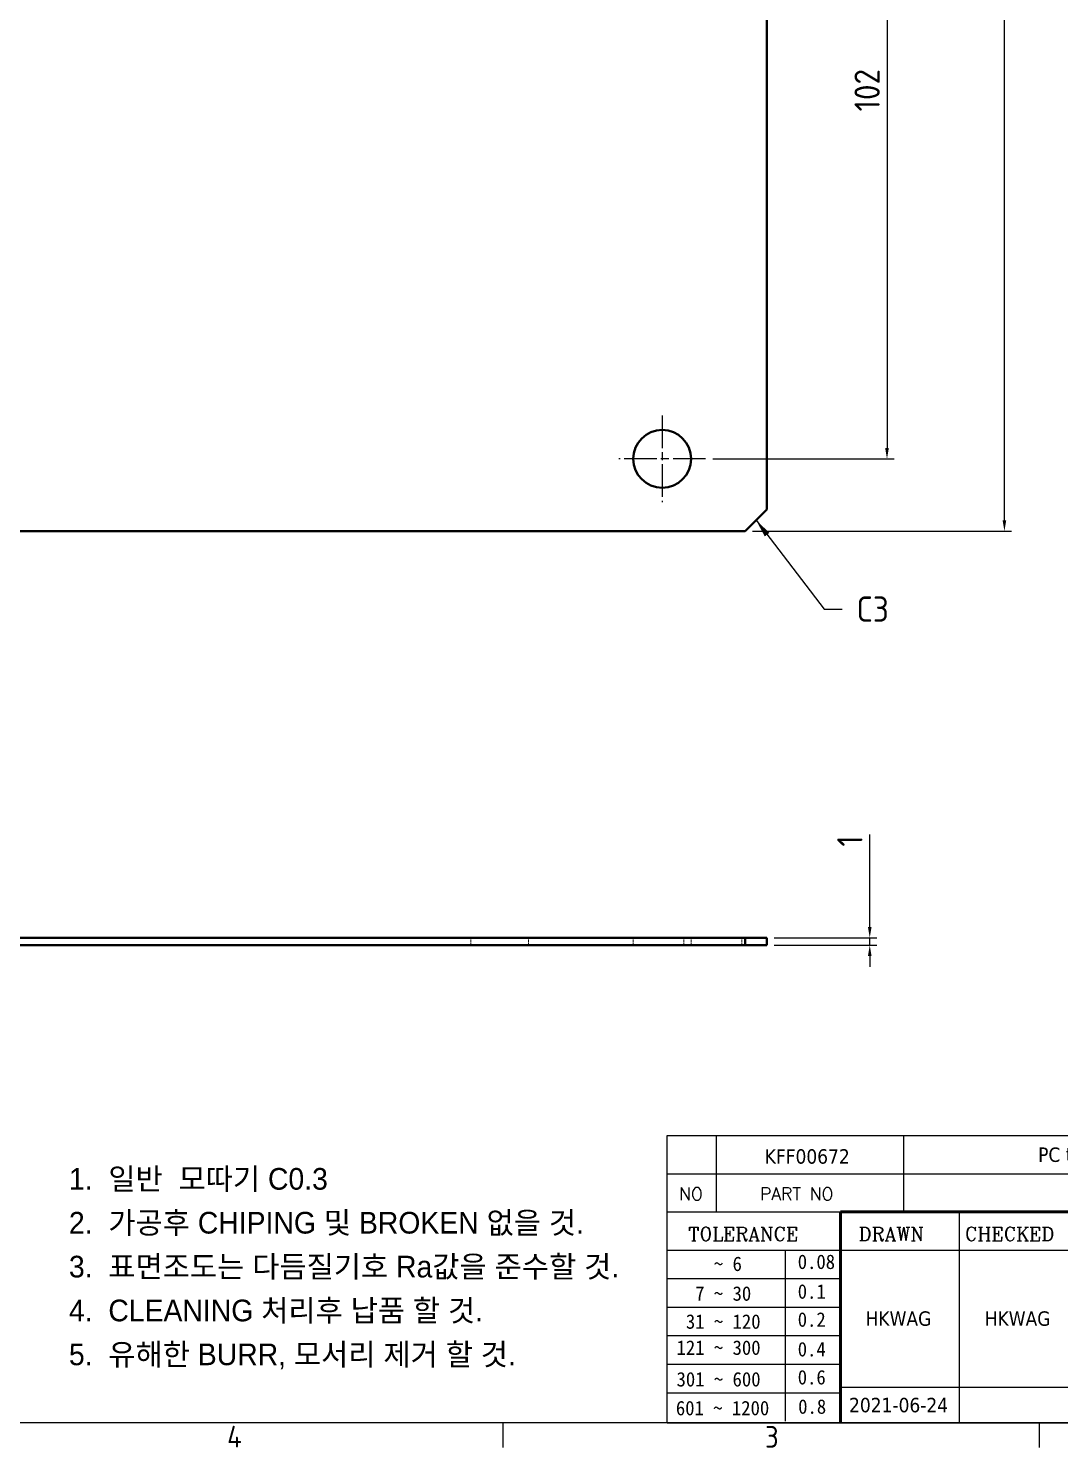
# Model space of a CAD drawing. Header units: millimetres. Extents: x 0 to 594, y 0 to 420.
# Drawn here: x 305.6 to 448.3, y 6.6 to 203 of the extents above; entities that cross this region are included whole.
import ezdxf
from ezdxf.enums import TextEntityAlignment as Align

# ---------------------------------------------------------------- set-up
doc = ezdxf.new("R2010")
doc.units = ezdxf.units.MM
doc.linetypes.add('CHAIN', pattern=[0.35429999999999995, 0.2362, -0.0295, 0.0591, -0.0295])
doc.linetypes.add('DASHED', pattern=[0.2067, 0.1654, -0.0413])
doc.layers.get('0').update_dxf_attribs({"color": 3, "lineweight": 25})
for name, color, linetype, lineweight in [('가려진 것(ISO)', 2, 'DASHED', 18), ('가시적인 것(ISO)', 3, 'Continuous', 40), ('경계(ISO)', 7, 'Continuous', 25), ('기호(ISO)', 5, 'Continuous', 25), ('제목(ISO)', 5, 'Continuous', 50), ('중심 표식(ISO)', 1, 'Continuous', 25), ('치수(ISO)', 2, 'Continuous', 25)]:
    doc.layers.add(name, color=color, linetype=linetype, lineweight=lineweight)
doc.styles.add('HAN_291', font='')
doc.styles.add('ISO Proportional', font='arial.ttf')
doc.styles.add('RC_284', font='ROMANC.shx')
doc.styles.add('RC_287', font='ROMANC.shx')
doc.styles.add('문자 텍스트_M2B', font='isocp.shx')
doc.styles.add('치수 텍스트_PSTEK_POSCO', font='isocp.shx')
doc.styles.add('텍스트 스타일198', font='tahoma.ttf')
doc.styles.get('HAN_291').set_extended_font_data('GulimChe')
doc.dimstyles.new('치수_PSTEK_POSCO', dxfattribs={"dimtxt": 3.5, "dimasz": 1.5, "dimexe": 1, "dimexo": 1, "dimgap": 1, "dimtad": 1, "dimrnd": 1e-08, "dimdsep": 46, "dimtxsty": '치수 텍스트_PSTEK_POSCO', "dimcen": 0.09, "dimdle": 10, "dimclrd": 7, "dimclre": 7, "dimclrt": 2, "dimadec": 1, "dimazin": 2, "dimtfac": 1, "dimtmove": 0, "dimatfit": 3, "dimfxl": 0, "dimtolj": 1, "dimlwd": -1, "dimlwe": -1, "dimarcsym": 0})
doc.dimstyles.new('치수_PSTEK_POSCO$7', dxfattribs={"dimtxt": 3.5, "dimasz": 2.5, "dimexe": 1, "dimexo": 1, "dimgap": 1, "dimtad": 1, "dimrnd": 1e-08, "dimdsep": 46, "dimtxsty": '치수 텍스트_PSTEK_POSCO', "dimcen": 0.09, "dimdle": 10, "dimclrd": 7, "dimclre": 7, "dimclrt": 2, "dimadec": 1, "dimazin": 2, "dimtfac": 1, "dimtmove": 0, "dimatfit": 3, "dimfxl": 0, "dimtolj": 1, "dimlwd": -1, "dimlwe": -1, "dimarcsym": 0})

# ---------------------------------------------------------------- blocks, each defined once
blk = doc.blocks.new('경계 Default Border')
at = {"layer": '경계(ISO)'}
for p, q in [((371.25, 10), (371.25, 6.599999666213989)), ((445.4999923706055, 10), (445.4999923706055, 6.599999666213989))]:
    blk.add_line(p, q, dxfattribs=at)
at = {"layer": '경계(ISO)', "flags": 128}
blk.add_lwpolyline([(10, 10), (10, 410), (584.0000152587891, 410), (584.0000152587891, 10), (10, 10)], dxfattribs=at)
at = {"layer": '경계(ISO)', "color": 2, "char_height": 3.00000011920929, "attachment_point": 7, "style": '문자 텍스트_M2B'}
for s, insert in [('4', (333.0984701308117, 6.59999988079071)), ('3', (407.5435395229536, 6.57139439638704))]:
    blk.add_mtext(s, dxfattribs=dict(at, insert=insert))
blk = doc.blocks.new('제목 블록 PSTEK')
at = {"color": 180}
for p, q in [((182.475792979055, 11.79100474011392), (182.4757929790549, 51.56524660363496)), ((182.4757929790549, 51.56524660363496), (372.4757929537551, 51.56524660363496)), ((189.2651435055721, 51.56524660363496), (189.2651435055722, 41.00524660363494)), ((215.2152739891528, 41.00524660363494), (215.2152739891528, 51.56524660363496)), ((182.475792979055, 46.2852466036349), (372.4757929537551, 46.28524660363492)), ((182.475792979055, 41.00524660363493), (206.451475290024, 41.00524660363493)), ((222.9401812389276, 11.79100474011392), (222.9401812389276, 41.00524660363494)), ((182.475792979055, 35.72524660363497), (206.451475290024, 35.72524660363497)), ((198.8621818849491, 12.02524660363491), (198.8621818849491, 35.72524660363497)), ((206.451475290024, 35.72524660363497), (372.4757929537551, 35.72524660363497)), ((182.475792979055, 31.77524660363492), (206.451475290024, 31.77524660363492)), ((182.475792979055, 27.82524660363487), (206.451475290024, 27.82524660363487)), ((182.475792979055, 23.87524660363505), (206.451475290024, 23.87524660363505)), ((182.475792979055, 19.92524660363478), (206.451475290024, 19.92524660363478)), ((182.475792979055, 15.97524660363496), (206.451475290024, 15.97524660363496)), ((206.451475290024, 16.74100474011396), (255.9175931367359, 16.74100474011396)), ((182.475792979055, 11.79100474011392), (372.4757929537551, 11.79100474011389))]:
    blk.add_line(p, q, dxfattribs=at)
at = {"color": 7, "lineweight": 50}
for p, q in [((206.4514752900237, 11.79100474011392), (206.4514752900237, 41.00524660363494)), ((206.451475290024, 41.00524660363494), (372.4757929537551, 41.00524660363496))]:
    blk.add_line(p, q, dxfattribs=at)
at = {"layer": '제목(ISO)', "lineweight": 18}
blk.add_line((182.475792979055, 35.72500474011393), (182.475792979055, 11.79100474011392), dxfattribs=at)
at = {"color": 2}
for s, height, style, p in [('NO', 1.742399930953979, 'RC_284', (184.135398793432, 42.62317362549192)), ('PART NO', 1.742399930953979, 'RC_284', (195.3359407378685, 42.62317362549192)), (' TOLERANCE', 1.899999976158142, 'RC_287', (184.0872874387979, 37.00893196870329)), ('DRAWN', 1.899999976158142, 'RC_287', (208.9766620976279, 37.00893196870329)), ('CHECKED', 1.899999976158142, 'RC_287', (223.6856844514997, 37.00893196870329)), ('    ~ 6', 2.000000029802322, 'HAN_291', (183.7721304966814, 32.8176515608431)), ('0.08', 2.000000029802322, 'HAN_291', (200.5467345600617, 33.09873600004101)), ('  7 ~ 30', 2.000000029802322, 'HAN_291', (183.7721304966814, 28.70538114822415)), ('0.1', 2.000000029802322, 'HAN_291', (200.5467345600617, 28.98646558742206)), (' 31 ~ 120', 2.000000029802322, 'HAN_291', (183.7721304966814, 24.82628181916237)), ('0.2', 2.000000029802322, 'HAN_291', (200.5467345600617, 25.10736625836028)), ('121 ~ 300', 2.000000029802322, 'HAN_291', (183.7721304966814, 21.21401206133254)), ('0.4', 2.000000029802322, 'HAN_291', (200.5467345600617, 20.99509650053045)), ('301 ~ 600', 2.000000029802322, 'HAN_291', (183.7721304966814, 16.83491273227077)), ('0.6', 2.000000029802322, 'HAN_291', (200.5467345600617, 17.11599717146868)), ('601 ~ 1200', 2.000000029802322, 'HAN_291', (183.6802025156883, 12.84759660881125)), ('0.8', 2.000000029802322, 'HAN_291', (200.6097246063884, 13.05732192299702))]:
    blk.add_text(s, height=height, dxfattribs=dict(at, style=style)).set_placement(p)
at = {"layer": '제목(ISO)', "color": 7, "style": '텍스트 스타일198'}
for tag, p in [('부품_번호_001', (195.9797614969204, 47.68004260673702)), ('설명_001', (233.823429548993, 47.92245856837096)), ('재질_001', (293.8191592078832, 47.92524659519488)), ("3._Q'TY_001", (312.7051684940307, 47.92188863680521)), ('질량\\P3;_001', (350.3046145979153, 48.1643332325385)), ('1._MODEL_NAME_001', (326.2265096999781, 37.52172745615292)), ('제목_001', (333.5584662743366, 32.12134217035067)), ('부품_번호_001', (334.6390017501523, 26.8052465951949)), ('설계자_001', (209.9396160013646, 25.23446884679021)), ('점검자_001', (226.4283219502686, 25.23446884679021)), ('프로젝트_001', (281.7143245048521, 16.70626985185461)), ('시트_크기_001', (260.7896290458918, 14.81730632141838)), ('작성_날짜_001', (207.6508315629738, 13.26600473167383)), ('프로젝트_002', (271.3899446543797, 13.2823906132031))]:
    blk.add_attdef(tag, p, '', height=2.000000029802322, dxfattribs=at)
for tag, p in [('4._COLOR', (327.6805273250926, 48.92524660363493)), ('엔지니어링_승인자', (247.673240162284, 26.23312567187446)), ('점검_날짜', (231.1845342133799, 14.26600474011394)), ('엔지니어링_승인_날짜', (247.6732401622839, 14.26600474011394))]:
    blk.add_attdef(tag, text='', height=2.000000029802322, dxfattribs=at).set_placement(p, align=Align.MIDDLE_CENTER)
blk = doc.blocks.new('*D21')
at = {"layer": 'Defpoints', "color": 0, "transparency": 16777216}
for p in [(407.8146745733027, 77.14071290916615), (422.038117749549, 77.14071290916614), (407.8146745733027, 76.14071290916615)]:
    blk.add_point(p, dxfattribs=at)
at = {"layer": '치수(ISO)', "color": 7, "transparency": 16777216}
for p, q in [((422.038117749549, 78.64071290916614), (422.038117749549, 91.46764683871339)), ((408.8146745733027, 77.14071290916615), (423.038117749549, 77.14071290916614)), ((422.038117749549, 76.14071290916614), (422.038117749549, 77.14071290916614)), ((408.8146745733027, 76.14071290916615), (423.038117749549, 76.14071290916614)), ((422.038117749549, 74.64071290916614), (422.038117749549, 73.14071290916614))]:
    blk.add_line(p, q, dxfattribs=at)
for points in [[(421.788117749549, 78.64071290916614), (422.288117749549, 78.64071290916614), (422.038117749549, 77.14071290916614)], [(421.788117749549, 74.64071290916614), (422.288117749549, 74.64071290916614), (422.038117749549, 76.14071290916614)]]:
    blk.add_solid(points, dxfattribs=at)
at = {"layer": '치수(ISO)', "color": 2, "transparency": 16777216, "insert": (419.288117749549, 89.76764683871346), "char_height": 3.5, "attachment_point": 4, "rotation": 90, "style": '치수 텍스트_PSTEK_POSCO'}
blk.add_mtext('\\A1;1', dxfattribs=at)
blk = doc.blocks.new('*D22')
at = {"layer": 'Defpoints', "color": 0, "transparency": 16777216}
for p in [(404.3146745733375, 245.4548703410998), (399.3146745733376, 143.4548703410998), (424.4278358672629, 143.4548703410998)]:
    blk.add_point(p, dxfattribs=at)
at = {"layer": '치수(ISO)', "color": 7, "transparency": 16777216}
for p, q in [((405.3146745733375, 245.4548703410998), (425.4278358672629, 245.4548703410998)), ((424.4278358672629, 243.9548703410998), (424.4278358672629, 144.9548703410998)), ((400.3146745733376, 143.4548703410998), (425.4278358672629, 143.4548703410998))]:
    blk.add_line(p, q, dxfattribs=at)
for points in [[(424.1778358672629, 243.9548703410998), (424.6778358672629, 243.9548703410998), (424.4278358672629, 245.4548703410998)], [(424.1778358672629, 144.9548703410998), (424.6778358672629, 144.9548703410998), (424.4278358672629, 143.4548703410998)]]:
    blk.add_solid(points, dxfattribs=at)
at = {"layer": '치수(ISO)', "color": 2, "transparency": 16777216, "insert": (421.6774913790738, 191.5497669946431), "char_height": 3.5, "attachment_point": 4, "rotation": 90, "style": '치수 텍스트_PSTEK_POSCO'}
blk.add_mtext('\\A1;102', dxfattribs=at)
blk = doc.blocks.new('*D23')
at = {"layer": 'Defpoints', "color": 0, "transparency": 16777216}
for p in [(404.8146745733522, 353.4548703410999), (440.6782203567193, 353.4548703410999), (404.8146745733522, 133.4548703410998)]:
    blk.add_point(p, dxfattribs=at)
at = {"layer": '치수(ISO)', "color": 7, "transparency": 16777216}
for p, q in [((405.8146745733522, 353.4548703410999), (441.6782203567193, 353.4548703410999)), ((440.6782203567193, 134.9548703410998), (440.6782203567193, 351.9548703410999)), ((405.8146745733522, 133.4548703410998), (441.6782203567193, 133.4548703410998))]:
    blk.add_line(p, q, dxfattribs=at)
for points in [[(440.4282203567193, 351.9548703410999), (440.9282203567193, 351.9548703410999), (440.6782203567193, 353.4548703410999)], [(440.4282203567193, 134.9548703410998), (440.9282203567193, 134.9548703410998), (440.6782203567193, 133.4548703410998)]]:
    blk.add_solid(points, dxfattribs=at)
at = {"layer": '치수(ISO)', "color": 2, "transparency": 16777216, "insert": (437.9278758685302, 227.259053411966), "char_height": 3.5, "attachment_point": 4, "rotation": 90, "style": '치수 텍스트_PSTEK_POSCO'}
blk.add_mtext('\\A1;220', dxfattribs=at)
blk = doc.blocks.new('주석-STS 판금')
at = {"layer": '기호(ISO)', "color": 2, "insert": (-40.77821254730225, 13.83284647017717), "char_height": 3.00000011920929, "width": 104.0080766617257, "attachment_point": 1, "line_spacing_factor": 1.2146075963974, "style": 'ISO Proportional'}
blk.add_mtext('\\f굴림|b0|i0;\\H3.0000;1.  일반  모따기 C0.3\\P2.  가공후 CHIPING 및 BROKEN 없을 것.\\P3.  표면조도는 다듬질기호 Ra값을 준수할 것.\\P4.  CLEANING 처리후 납품 할 것.\\P5.  유해한 BURR, 모서리 제거 할 것.', dxfattribs=at)

msp = doc.modelspace()

# ---------------------------------------------------------------- linework, layer by layer
at = {"layer": '가려진 것(ISO)', "ltscale": 1.904596567153931}
for p, q in [((366.8146745732879, 76.14071290916615), (366.8146745732879, 77.14071290916618)), ((374.8146745732879, 76.14071290916615), (374.8146745732879, 77.14071290916618)), ((389.3146745732879, 76.14071290916615), (389.3146745732879, 77.14071290916618)), ((396.314674573288, 76.14071290916615), (396.314674573288, 77.14071290916618)), ((397.3146745732879, 76.14071290916615), (397.3146745732879, 77.14071290916618)), ((404.3146745732879, 76.14071290916615), (404.3146745732879, 77.14071290916618))]:
    msp.add_line(p, q, dxfattribs=at)
at = {"layer": '가시적인 것(ISO)'}
for p, q in [((407.8146745733522, 350.4548703410998), (407.8146745733523, 136.4548703410998)), ((407.8146745733523, 136.4548703410998), (404.8146745733522, 133.4548703410998)), ((404.8146745733522, 133.4548703410998), (56.81467457335238, 133.4548703410997)), ((404.8146745733027, 77.14071290916615), (56.81467457330271, 77.14071290916615)), ((404.8146745733027, 77.14071290916615), (404.8146745733027, 76.14071290916615)), ((407.8146745733027, 77.14071290916615), (404.8146745733027, 77.14071290916615)), ((407.8146745733027, 76.14071290916615), (407.8146745733027, 77.14071290916615)), ((56.81467457330275, 76.14071290916615), (404.8146745733027, 76.14071290916615)), ((404.8146745733027, 76.14071290916615), (407.8146745733027, 76.14071290916615))]:
    msp.add_line(p, q, dxfattribs=at)
msp.add_circle((393.3146745733376, 143.4548703410998), 4, dxfattribs=at)
at = {"layer": '중심 표식(ISO)', "linetype": 'CHAIN', "ltscale": 19.05165100097656}
for p, q in [((393.3146745733376, 149.4548703410998), (393.3146745733376, 137.4548703410998)), ((399.3146745733376, 143.4548703410998), (387.3146745733376, 143.4548703410998))]:
    msp.add_line(p, q, dxfattribs=at)

# ---------------------------------------------------------------- block references
for name, p in [('경계 Default Border', (0, 0)), ('주석-STS 판금', (351.9784332158257, 31.45355165419989))]:
    msp.add_blockref(name, p)
ref = msp.add_blockref('제목 블록 PSTEK', (211.5242070462448, -1.791004740113895))
ref.add_attrib('설계자_001', 'HKWAG', (421.4638230476094, 23.44346410667632), dxfattribs={"layer": '제목(ISO)', "color": 7, "height": 2.000000029802322, "style": '텍스트 스타일198'})
ref.add_attrib('점검자_001', 'HKWAG', (437.9525289965134, 23.44346410667632), dxfattribs={"layer": '제목(ISO)', "color": 7, "height": 2.000000029802322, "style": '텍스트 스타일198'})
ref.add_attrib('작성_날짜_001', '2021-06-24', (419.1750386092186, 11.47499999155994), dxfattribs={"layer": '제목(ISO)', "color": 7, "height": 2.000000029802322, "style": '텍스트 스타일198'})
ref.add_attrib('설명_001', 'PC t=1.0*1.0*220*354', (445.3476365952379, 46.13145382825707), dxfattribs={"layer": '제목(ISO)', "color": 7, "height": 2.000000029802322, "style": '텍스트 스타일198'})
ref.add_attrib('부품_번호_001', 'KFF00672', (407.5039685431652, 45.88903786662313), dxfattribs={"layer": '제목(ISO)', "color": 7, "height": 2.000000029802322, "style": '텍스트 스타일198'})

# ---------------------------------------------------------------- texts
at = {"layer": '기호(ISO)', "color": 2, "insert": (420.2146913401036, 122.6610628308837), "char_height": 3.499999940395355, "attachment_point": 4, "style": '치수 텍스트_PSTEK_POSCO'}
msp.add_mtext('{C3}', dxfattribs=at)

# ---------------------------------------------------------------- dimensions: what is measured, and where the dimension line sits
at = {"layer": '치수(ISO)', "color": 7}
for base, p1, p2, override, picture, middle in [((440.6782203567193, 353.4548703410999), (404.8146745733522, 133.4548703410998), (404.8146745733522, 353.4548703410999), {"dimdec": 2, "dimtp": 0, "dimtm": -0, "dimtdec": 2, "dimtofl": 0, "dimatfit": 1}, '*D23', (440.6782203567192, 230.4548703410998)), ((424.4278358672629, 143.4548703410998), (404.3146745733375, 245.4548703410998), (399.3146745733376, 143.4548703410998), {"dimdec": 2, "dimtp": 0, "dimtm": -0, "dimtdec": 2, "dimtofl": 0, "dimatfit": 1}, '*D22', (424.4278358672628, 194.4548703410998)), ((422.038117749549, 77.14071290916614), (407.8146745733027, 76.14071290916615), (407.8146745733027, 77.14071290916615), {"dimdec": 2, "dimtp": 0, "dimtm": -0, "dimtdec": 2, "dimtofl": 1, "dimatfit": 1}, '*D21', (422.038117749549, 90.11764683871345))]:
    dim = msp.add_linear_dim(base=base, p1=p1, p2=p2, angle=90, dimstyle='치수_PSTEK_POSCO', override=override, dxfattribs=at)
    dim.commit()
    dim.dimension.update_dxf_attribs({"geometry": picture, "text_midpoint": middle, "dimtype": 160})

# ---------------------------------------------------------------- leaders
at = {"layer": '기호(ISO)', "color": 7, "annotation_type": 0, "has_hookline": 1, "hookline_direction": 0, "text_width": 4.158071266203458}
msp.add_leader([(406.3146745733524, 134.9548703410998), (415.7146913401036, 122.6610628308837), (418.2146913401036, 122.6610628308837)], dimstyle='치수_PSTEK_POSCO$7', override={"dimtad": 0}, dxfattribs=at)

doc.saveas('drawing.dxf')
